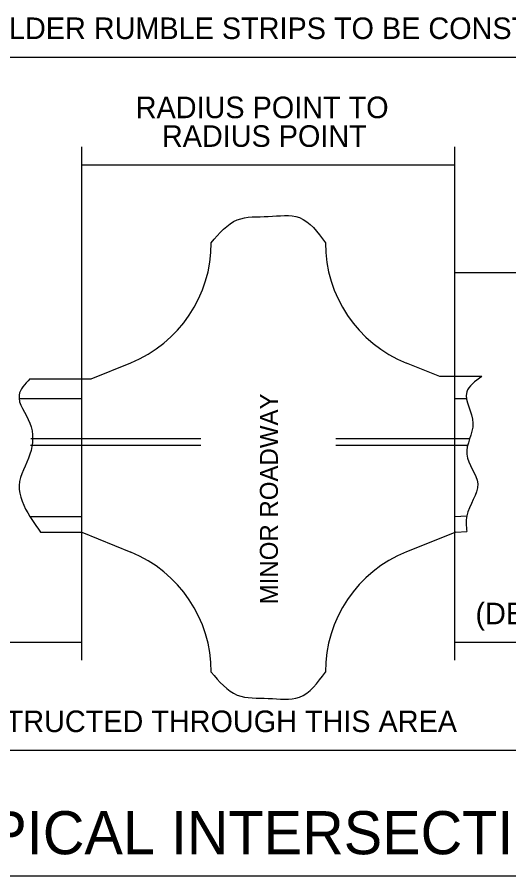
# Model space of a CAD drawing. Extents: x 2 to 587, y 96 to 179.
# Drawn here: x 514.59 to 528.28, y 121.19 to 145.09 of the extents above; entities that cross this region are included whole.
import ezdxf

# ---------------------------------------------------------------- set-up
doc = ezdxf.new("R2010")
doc.units = 0
for name, color, linetype in [('DETAIL 1', 7, 'Continuous'), ('DETAIL 2', 7, 'Continuous'), ('Level 1', 7, 'Continuous'), ('Level 5', 7, 'Continuous'), ('SHT_ Dimensions', 7, 'Continuous'), ('Title', 7, 'Continuous')]:
    doc.layers.add(name, color=color, linetype=linetype)

msp = doc.modelspace()

# ---------------------------------------------------------------- linework, layer by layer
at = {"layer": 'DETAIL 2'}
for p, q in [((516.387, 127.192), (516.387, 141.478)), ((526.781, 127.192), (526.781, 141.478)), ((516.654, 135.019), (517.75, 135.467)), ((526.357, 135.089), (525.434, 135.46)), ((514.943, 135.019), (516.654, 135.019)), ((527.534, 135.089), (526.357, 135.089)), ((514.644, 134.478), (516.387, 134.478)), ((526.781, 134.478), (527.085, 134.478)), ((514.943, 131.192), (516.387, 131.192)), ((526.781, 131.192), (527.109, 131.207)), ((515.242, 130.759), (516.387, 130.759)), ((516.387, 130.759), (517.75, 130.203)), ((526.802, 130.759), (525.434, 130.21)), ((526.802, 130.759), (527.109, 130.774))]:
    msp.add_line(p, q, dxfattribs=at)
for centre, major_axis, start_param, end_param in [((516.387, 138.808), (3.609, 0), 5.099704, 6.283185), ((526.781, 138.808), (3.609, 0), 3.141593, 4.330051), ((516.387, 126.862), (-3.609, 0), 3.141593, 4.325074), ((526.781, 126.862), (-3.609, 0), 5.094727, 6.283185)]:
    msp.add_ellipse(centre, major_axis=major_axis, ratio=0.999838, start_param=start_param, end_param=end_param, dxfattribs=at)
for points in [[(519.996, 138.807), (520.718, 139.446), (521.584, 139.54), (522.45, 139.509), (523.172, 138.807)], [(514.943, 135.019), (514.643, 134.572), (514.943, 133.79), (514.943, 132.923), (514.644, 132.057), (514.943, 131.192), (515.242, 130.759)], [(527.534, 135.089), (527.109, 134.656), (527.283, 133.79), (527.109, 132.923), (527.416, 132.101), (527.109, 131.207), (527.109, 130.774)], [(519.996, 126.862), (520.718, 126.223), (521.584, 126.129), (522.45, 126.16), (523.172, 126.862)]]:
    msp.add_spline(points, degree=3, dxfattribs=at)
at = {"layer": 'Level 1'}
for p, q in [((514.965, 133.363), (519.702, 133.363)), ((523.467, 133.363), (527.192, 133.363)), ((514.962, 133.172), (519.702, 133.172)), ((523.467, 133.172), (527.141, 133.172))]:
    msp.add_line(p, q, dxfattribs=at)
at = {"layer": 'SHT_ Dimensions'}
for p, q in [((508.105, 143.978), (543.346, 143.978)), ((516.387, 140.978), (526.781, 140.978)), ((526.781, 137.978), (543.346, 137.978)), ((490.061, 127.692), (516.387, 127.692)), ((526.781, 127.692), (533.208, 127.692)), ((490.061, 124.692), (533.208, 124.692))]:
    msp.add_line(p, q, dxfattribs=at)
at = {"layer": 'Title'}
msp.add_line((511.6, 121.192), (531.6, 121.192), dxfattribs=at)

# ---------------------------------------------------------------- texts
at = {"layer": 'DETAIL 1'}
msp.add_text('MINOR ROADWAY', height=0.5, rotation=90, dxfattribs=at).set_placement((521.85, 128.747))
at = {"layer": 'Level 5'}
for s, p in [('NO SHOULDER RUMBLE STRIPS TO BE CONSTRUCTED THROUGH THIS AREA', (510.616, 144.478)), ('RADIUS POINT TO', (517.891, 142.276)), ('RADIUS POINT', (518.62, 141.478)), ('(DEPARTURE)', (527.354, 128.192)), ('NO SHOULDER RUMBLE STRIPS TO BE CONSTRUCTED THROUGH THIS AREA', (496.525, 125.192))]:
    msp.add_text(s, height=0.6, dxfattribs=at).set_placement(p)
at = {"layer": 'Title'}
msp.add_text('TYPICAL INTERSECTION', height=1.2, dxfattribs=at).set_placement((511.736, 121.792))

doc.saveas('drawing.dxf')
